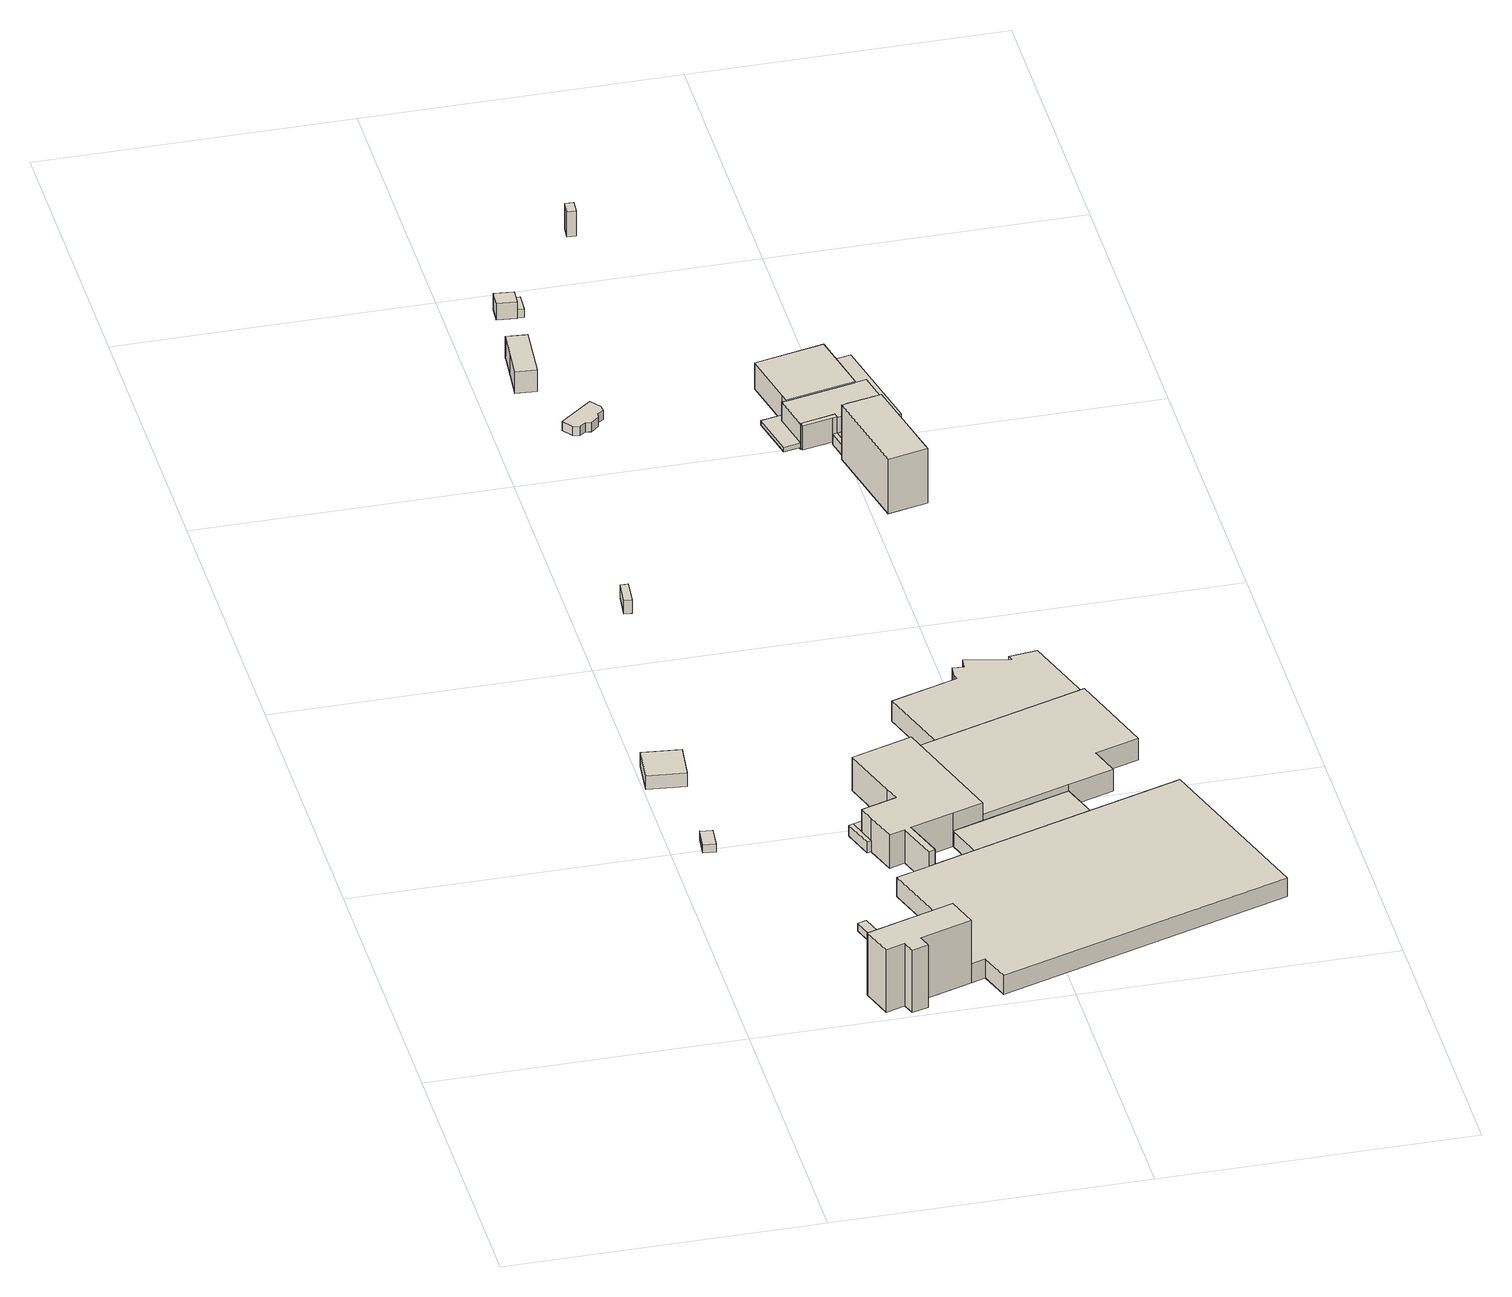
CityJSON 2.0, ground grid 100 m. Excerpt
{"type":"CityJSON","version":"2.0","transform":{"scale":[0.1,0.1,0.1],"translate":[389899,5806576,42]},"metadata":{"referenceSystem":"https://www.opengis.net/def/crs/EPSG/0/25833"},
"CityObjects":{
"building1":{"type":"Building","attributes":{"Gemeindeschluessel":"11000007","function":"31001_2055"},"address":[{"country":"Germany","locality":"Berlin","thoroughfareNumber":"38 (1)","thoroughfareName":"Motzener Straße"}],"children":["building1-1","building1-2"]},
"building1-1":{"type":"BuildingPart","attributes":{"BezugspunktDach":"2200","measuredHeight":2.98,"storeysAboveGround":1},"parents":["building1"],"geometry":[{"type":"Solid","lod":"1","boundaries":[[[[0,1,2,3]],[[4,5,6,7]],[[4,7,3,2]],[[5,4,2,1]],[[6,5,1,0]],[[7,6,0,3]]]]}]},
"building1-2":{"type":"BuildingPart","attributes":{"BezugspunktDach":"2200","measuredHeight":3,"storeysAboveGround":1},"parents":["building1"],"geometry":[{"type":"MultiSurface","lod":"1","boundaries":[[[8,4,9,10]]]}]},
"building2":{"type":"Building","attributes":{"Gemeindeschluessel":"11000007","BezugspunktDach":"2200","function":"31001_2120","measuredHeight":5.6,"storeysAboveGround":1},"address":[{"country":"Germany","locality":"Berlin","thoroughfareNumber":"36 (5)","thoroughfareName":"Motzener Straße"}],"geometry":[{"type":"Solid","lod":"1","boundaries":[[[[11,12,13,14]],[[15,16,17,18]],[[15,18,14,13]],[[16,15,13,12]],[[17,16,12,11]],[[18,17,11,14]]]]}]},
"building3":{"type":"Building","attributes":{"Gemeindeschluessel":"11000007","BezugspunktDach":"2200","function":"31001_2100","measuredHeight":22.32,"storeysAboveGround":4},"address":[{"country":"Germany","locality":"Berlin","thoroughfareNumber":"41","thoroughfareName":"Motzener Straße"}],"geometry":[{"type":"Solid","lod":"1","boundaries":[[[[19,20,21,22,23,24,25,26,27]],[[28,29,30,31,32,33,34,35,36]],[[28,36,27,26]],[[29,28,26,25]],[[30,29,25,24]],[[31,30,24,23]],[[32,31,23,22]],[[33,32,22,21]],[[34,33,21,20]],[[35,34,20,19]],[[36,35,19,27]]]]}]},
"building4":{"type":"Building","attributes":{"Gemeindeschluessel":"11000007","BezugspunktDach":"2200","function":"31001_2523","measuredHeight":2.8,"storeysAboveGround":1},"address":[{"country":"Germany","locality":"Berlin","thoroughfareNumber":"41 (2)","thoroughfareName":"Motzener Straße"}],"geometry":[{"type":"Solid","lod":"1","boundaries":[[[[37,38,39,40]],[[41,42,43,44]],[[41,44,40,39]],[[42,41,39,38]],[[43,42,38,37]],[[44,43,37,40]]]]}]},
"building5":{"type":"Building","attributes":{"Gemeindeschluessel":"11000007","BezugspunktDach":"2200","function":"51009_1610","measuredHeight":3.9,"storeysAboveGround":0},"address":[{"country":"Germany","locality":"Berlin"}],"geometry":[{"type":"Solid","lod":"1","boundaries":[[[[45,46,47,48,49]],[[50,51,52,53,54]],[[50,54,49,48]],[[51,50,48,47]],[[52,51,47,46]],[[53,52,46,45]],[[54,53,45,49]]]]}]},
"building6":{"type":"Building","attributes":{"Gemeindeschluessel":"11000007","BezugspunktDach":"2200","function":"51009_1610","measuredHeight":4.86,"storeysAboveGround":0},"address":[{"country":"Germany","locality":"Berlin"}],"geometry":[{"type":"Solid","lod":"1","boundaries":[[[[55,56,57,58]],[[59,60,61,62]],[[59,62,58,57]],[[60,59,57,56]],[[61,60,56,55]],[[62,61,55,58]]]]}]},
"building7":{"type":"Building","attributes":{"Gemeindeschluessel":"11000007","BezugspunktDach":"2200","function":"51009_1610","measuredHeight":7.65,"storeysAboveGround":0},"address":[{"country":"Germany","locality":"Berlin"}],"geometry":[{"type":"Solid","lod":"1","boundaries":[[[[63,64,65,66,67,68]],[[69,70,71,72,73,74]],[[69,74,68,67]],[[70,69,67,66]],[[71,70,66,65]],[[72,71,65,64]],[[73,72,64,63]],[[74,73,63,68]]]]}]},
"building8":{"type":"Building","attributes":{"Gemeindeschluessel":"11000007","BezugspunktDach":"2200","function":"31001_2054","measuredHeight":3.3,"storeysAboveGround":1},"address":[{"country":"Germany","locality":"Berlin","thoroughfareNumber":"32 (3)","thoroughfareName":"Motzener Straße"}],"geometry":[{"type":"Solid","lod":"1","boundaries":[[[[75,76,77,78,79,80,81,82,83,84]],[[85,86,87,88,89,90,91,92,93,94]],[[85,94,84,83]],[[86,85,83,82]],[[87,86,82,81]],[[88,87,81,80]],[[89,88,80,79]],[[90,89,79,78]],[[91,90,78,77]],[[92,91,77,76]],[[93,92,76,75]],[[94,93,75,84]]]]}]},
"building9":{"type":"Building","attributes":{"Gemeindeschluessel":"11000007","BezugspunktDach":"2200","function":"51009_1610","measuredHeight":5.5,"storeysAboveGround":0},"address":[{"country":"Germany","locality":"Berlin"}],"geometry":[{"type":"Solid","lod":"1","boundaries":[[[[95,96,97,98,99]],[[100,101,102,103,104]],[[100,104,99,98]],[[101,100,98,97]],[[102,101,97,96]],[[103,102,96,95]],[[104,103,95,99]]]]}]},
"building10":{"type":"Building","attributes":{"Gemeindeschluessel":"11000007","BezugspunktDach":"2200","function":"31001_2111","measuredHeight":6.81,"storeysAboveGround":2},"address":[{"country":"Germany","locality":"Berlin","thoroughfareNumber":"41 (1)","thoroughfareName":"Motzener Straße"}],"geometry":[{"type":"Solid","lod":"1","boundaries":[[[[105,106,107,108,109,110,111,112,113,114,115,116,117]],[[118,119,103,102,120,121,122,123,124,125,126,127,128]],[[118,128,117,116]],[[119,118,116,115]],[[103,119,115,114]],[[102,103,114,113]],[[120,102,113,112]],[[121,120,112,111]],[[122,121,111,110]],[[123,122,110,109]],[[124,123,109,108]],[[125,124,108,107]],[[126,125,107,106]],[[127,126,106,105]],[[128,127,105,117]]]]}]},
"building11":{"type":"Building","attributes":{"Gemeindeschluessel":"11000007","function":"31001_2100"},"address":[{"country":"Germany","locality":"Berlin","thoroughfareNumber":"39","thoroughfareName":"Motzener Straße"}],"children":["building11-1","building11-2","building11-3"]},
"building11-1":{"type":"BuildingPart","attributes":{"BezugspunktDach":"2200","measuredHeight":12,"storeysAboveGround":3},"parents":["building11"],"geometry":[{"type":"MultiSurface","lod":"1","boundaries":[[[129,130,131,132,133,134,135,136,137,138,139,140,141]],[[142,143,144,145,100,104,146,119,118,147,148,149,150]],[[151,152,47,51,153,142,150,141,140]],[[143,142,153,154,155,152,140,139]],[[144,143,139,138]],[[145,144,138,137]],[[156,157,158,137,136]],[[100,145,159,160]],[[104,100,136,135]],[[146,104,135,134]],[[119,146,134,133]],[[118,119,133,132]],[[147,118,132,131]],[[148,147,131,130]],[[149,148,130,129]],[[150,149,129,141]],[[153,51,47,152,151]],[[152,155,154,153]],[[160,159,158,157,156]]]}]},
"building11-2":{"type":"BuildingPart","attributes":{"BezugspunktDach":"2200","measuredHeight":3.9,"storeysAboveGround":3},"parents":["building11"],"geometry":[{"type":"MultiSurface","lod":"1","boundaries":[[[47,152,155,48]],[[154,153,51,50]],[[154,50,48,155]],[[50,51,47,48]],[[154,155,152,153]],[[51,153,161,152,47]]]}]},
"building11-3":{"type":"BuildingPart","attributes":{"BezugspunktDach":"2200","measuredHeight":7.86,"storeysAboveGround":3},"parents":["building11"],"geometry":[{"type":"Solid","lod":"1","boundaries":[[[[157,162,163,164,165,166,167,158]],[[168,169,170,171,172,173,160,159]],[[168,159,158,167]],[[169,168,167,166]],[[170,169,166,165]],[[171,170,165,164]],[[172,171,164,163]],[[173,172,163,162]],[[160,173,162,157]],[[159,160,157,158]]]]}]},
"building12":{"type":"Building","attributes":{"Gemeindeschluessel":"11000007","BezugspunktDach":"2200","function":"31001_2143","measuredHeight":5.89,"storeysAboveGround":2},"address":[{"country":"Germany","locality":"Berlin","thoroughfareNumber":"32 (2)","thoroughfareName":"Motzener Straße"}],"geometry":[{"type":"Solid","lod":"1","boundaries":[[[[174,175,176,177]],[[178,179,180,181]],[[178,181,177,176]],[[179,178,176,175]],[[180,179,175,174]],[[181,180,174,177]]]]}]},
"building13":{"type":"Building","attributes":{"Gemeindeschluessel":"11000007","BezugspunktDach":"2200","function":"51009_1610","measuredHeight":3.05,"storeysAboveGround":0},"address":[{"country":"Germany","locality":"Berlin"}],"geometry":[{"type":"Solid","lod":"1","boundaries":[[[[182,183,184,185,186,187]],[[188,189,190,191,192,193]],[[188,193,187,186]],[[189,188,186,185]],[[190,189,185,184]],[[191,190,184,183]],[[192,191,183,182]],[[193,192,182,187]]]]}]},
"building14":{"type":"Building","attributes":{"Gemeindeschluessel":"11000007","BezugspunktDach":"2200","function":"31001_2143","measuredHeight":7.19,"storeysAboveGround":2},"address":[{"country":"Germany","locality":"Berlin","thoroughfareNumber":"39 (2)","thoroughfareName":"Motzener Straße"}],"geometry":[{"type":"Solid","lod":"1","boundaries":[[[[194,195,196,197,198,199,200,201,202,203,204,205]],[[206,207,208,209,210,211,212,213,214,215,216,217]],[[206,217,205,204]],[[207,206,204,203]],[[208,207,203,202]],[[209,208,202,201]],[[210,209,201,200]],[[211,210,200,199]],[[212,211,199,198]],[[213,212,198,197]],[[214,213,197,196]],[[215,214,196,195]],[[216,215,195,194]],[[217,216,194,205]]]]}]},
"building15":{"type":"Building","attributes":{"Gemeindeschluessel":"11000007","BezugspunktDach":"2200","function":"31001_2140","measuredHeight":0.002,"storeysAboveGround":1},"address":[{"country":"Germany","locality":"Berlin","thoroughfareNumber":"32 (1)","thoroughfareName":"Motzener Straße"}]},
"building16":{"type":"Building","attributes":{"Gemeindeschluessel":"11000007","BezugspunktDach":"2200","function":"31001_2523","measuredHeight":9.03,"storeysAboveGround":1},"address":[{"country":"Germany","locality":"Berlin","thoroughfareNumber":"30 (2)","thoroughfareName":"Motzener Straße"}],"geometry":[{"type":"Solid","lod":"1","boundaries":[[[[218,219,220,221]],[[222,223,224,225]],[[222,225,221,220]],[[223,222,220,219]],[[224,223,219,218]],[[225,224,218,221]]]]}]},
"building17":{"type":"Building","attributes":{"Gemeindeschluessel":"11000007","BezugspunktDach":"2200","function":"51009_1610","measuredHeight":3.75,"storeysAboveGround":0},"address":[{"country":"Germany","locality":"Berlin"}],"geometry":[{"type":"Solid","lod":"1","boundaries":[[[[226,227,228,229,230,231,232]],[[233,234,235,236,237,238,239]],[[233,239,232,231]],[[234,233,231,230]],[[235,234,230,229]],[[236,235,229,228]],[[237,236,228,227]],[[238,237,227,226]],[[239,238,226,232]]]]}]},
"building18":{"type":"Building","attributes":{"Gemeindeschluessel":"11000007","function":"31001_2100"},"address":[{"country":"Germany","locality":"Berlin","thoroughfareNumber":"35, 37","thoroughfareName":"Motzener Straße"}],"children":["building18-1","building18-2","building18-3","building18-4","building18-5","building18-6","building18-7"]},
"building18-1":{"type":"BuildingPart","attributes":{"BezugspunktDach":"2200","measuredHeight":20.84,"storeysAboveGround":5},"parents":["building18"],"geometry":[{"type":"MultiSurface","lod":"1","boundaries":[[[240,241,242,243,244,245,246,247,248]],[[249,250,251,252,253,254,255,256,257]],[[249,257,248,247]],[[250,249,247,246]],[[251,250,246,245]],[[258,228,236,259,252,251,245,244]],[[253,252,244,243]],[[254,253,243,242]],[[255,254,242,241]],[[256,255,241,240]],[[257,256,240,248]],[[259,236,228,258]]]}]},
"building18-2":{"type":"BuildingPart","attributes":{"BezugspunktDach":"2200","measuredHeight":9.36,"storeysAboveGround":5},"parents":["building18"],"geometry":[{"type":"MultiSurface","lod":"1","boundaries":[[[260,261,262,263,264]],[[265,266,267,268,269]],[[265,269,264,263]],[[270,271,263,262]],[[272,273,262,261]],[[274,275,276,277,278,268,267,261,260]],[[269,268,260,264]],[[266,265,271,270]],[[267,266,273,272]],[[278,277,276,275,274]]]}]},
"building18-3":{"type":"BuildingPart","attributes":{"BezugspunktDach":"2200","measuredHeight":9.37,"storeysAboveGround":5},"parents":["building18"],"geometry":[{"type":"MultiSurface","lod":"1","boundaries":[[[279,280,281,282,283,284,285,286,287,288,289,290,291,292,293,294,273,272,295,296]],[[297,267,266,298,299,300,301,302,303,304,305,306,307,308,309,310,311,312,313,314]],[[315,316,296,295]],[[297,314,317,318]],[[275,315,318,276,267,297,295,272]],[[319,270,266,273,294]],[[320,319,298,294,293]],[[300,321,320,299,293,292]],[[301,300,292,291]],[[302,301,291,290]],[[303,302,290,289]],[[304,322,323,303,289,288]],[[305,324,322,304,288,287]],[[325,324,287,286]],[[326,325,286,285]],[[327,326,307,285,284]],[[328,327,308,284,283]],[[329,231,328,283,282]],[[311,310,282,330,331]],[[312,311,332,331,333]],[[313,312,280,333,334,279]],[[316,335,279,296]],[[314,313,334,317]],[[318,317,316,315]],[[276,318,315,275]],[[266,267,272,273]],[[298,266,270,319]],[[299,298,319,320]],[[299,320,321,300]],[[303,323,322,304]],[[304,322,324,305]],[[306,305,324,325]],[[307,306,325,326]],[[308,307,326,327]],[[309,308,327,328]],[[310,309,328,231,329]],[[331,330,282,281]],[[333,331,332,281,280]],[[279,334,333,280]],[[317,334,335,316]]]}]},
"building18-4":{"type":"BuildingPart","attributes":{"BezugspunktDach":"2200","measuredHeight":3.8,"storeysAboveGround":5},"parents":["building18"],"geometry":[{"type":"MultiSurface","lod":"1","boundaries":[[[230,229,228,258,336,337,338,339,340,323,322,324,325,326,327,328,231]],[[341,342,343,344,345,346,347,348,349,350,351,352,259,236,235,234,233]],[[341,233,231,310,309,353]],[[342,341,309,308,327]],[[343,342,354,308,307]],[[344,343,326,307,306]],[[345,344,325,306,305]],[[346,345,305,304,322]],[[347,346,322,304,303,323]],[[348,347,323,340]],[[349,348,340,339]],[[350,349,339,338]],[[351,350,338,337]],[[352,351,337,336]],[[259,352,336,258]],[[235,236,228,229]],[[234,235,229,230]],[[233,234,230,231]],[[353,309,310,231,328]],[[328,327,308,309]],[[307,308,354,327,326]],[[306,307,326,325]],[[305,306,325,324]],[[355,324,322,304,305]],[[323,303,304,322]],[[259,258,228,236]]]}]},
"building18-5":{"type":"BuildingPart","attributes":{"BezugspunktDach":"2200","measuredHeight":1.61,"storeysAboveGround":5},"parents":["building18"],"geometry":[{"type":"MultiSurface","lod":"1","boundaries":[[[356,335,316,275,274,357]],[[277,276,317,334,358,359]],[[277,359,357,274]],[[358,334,335,356]],[[359,358,356,357]],[[276,277,274,275]],[[318,315,316,317]],[[276,275,315,318]],[[334,317,316,335]]]}]},
"building18-6":{"type":"BuildingPart","attributes":{"BezugspunktDach":"2200","measuredHeight":8.62,"storeysAboveGround":5},"parents":["building18"],"geometry":[{"type":"MultiSurface","lod":"1","boundaries":[[[360,361,362,363,364]],[[331,330,365,366,334]],[[367,281,280,279,368,364,363]],[[282,281,331,363,362]],[[365,330,362,361]],[[366,365,361,360]],[[334,366,360,364]],[[331,333,280,281,367]],[[334,368,279,280,333]],[[330,331,281,282]]]}]},
"building18-7":{"type":"BuildingPart","attributes":{"BezugspunktDach":"2200","measuredHeight":3,"storeysAboveGround":5},"parents":["building18"],"geometry":[{"type":"MultiSurface","lod":"1","boundaries":[[[270,320,321,369,370,271]],[[371,372,300,299,266,265]],[[371,265,271,370]],[[372,371,370,369]],[[300,372,369,321]],[[299,300,373,300,299,320]],[[299,298,266]],[[265,266,270,266,265,271]],[[321,320,299,300,373]],[[266,298,319,270,374]],[[320,319,298,299]]]}]}
},
"vertices":[
[131,970,40],[139,1043,40],[100,1047,40],[92,975,40],[100,1047,11],[139,1043,11],[131,970,11],[92,975,11],
[100,1047,41],[99,1047,11],[99,1047,41],
[128,1325,61],[142,1449,61],[17,1463,61],[4,1338,61],[17,1463,12],[142,1449,12],[128,1325,12],[4,1338,12],
[425,26,237],[487,46,237],[500,6,237],[553,23,237],[540,64,237],[708,119,237],[708,120,237],[675,220,237],[392,127,237],[675,220,13],[708,120,13],[708,119,13],[540,64,13],[553,23,13],[500,6,13],[487,46,13],[425,26,13],[392,127,13],
[463,401,41],[492,410,41],[471,473,41],[443,463,41],[471,473,13],[492,410,13],[463,401,13],[443,463,13],
[566,858,52],[580,862,52],[563,915,52],[548,962,52],[534,957,52],[548,962,13],[563,915,13],[580,862,13],[566,858,13],[534,957,13],
[183,2255,59],[191,2339,59],[166,2341,59],[158,2258,59],[166,2341,11],[191,2339,11],[183,2255,11],[158,2258,11],
[182,3462,87],[198,3650,87],[131,3657,87],[131,3654,87],[123,3563,87],[114,3468,87],[123,3563,10],[131,3654,10],[131,3657,10],[198,3650,10],[182,3462,10],[114,3468,10],
[229,3207,46],[251,3201,46],[270,3216,46],[288,3213,46],[314,3234,46],[316,3253,46],[337,3268,46],[335,3290,46],[309,3323,46],[204,3239,46],[309,3323,13],[335,3290,13],[337,3268,13],[316,3253,13],[314,3234,13],[288,3213,13],[270,3216,13],[251,3201,13],[229,3207,13],[204,3239,13],
[866,704,68],[1249,829,68],[1206,958,68],[922,865,68],[824,833,68],[922,865,12],[1206,958,12],[1249,829,12],[866,704,12],[824,833,12],
[677,376,80],[630,360,80],[675,220,80],[708,120,80],[755,136,80],[787,38,80],[1727,344,80],[1538,923,80],[1249,829,80],[866,704,80],[726,658,80],[706,651,80],[598,616,80],[706,651,12],[726,658,12],[1538,923,12],[1727,344,12],[787,38,12],[755,136,12],[708,120,12],[675,220,12],[630,360,12],[677,376,12],[598,616,12],
[580,862,132],[612,764,132],[663,781,132],[706,651,132],[726,658,132],[683,788,132],[824,833,132],[922,865,132],[796,1254,132],[600,1190,132],[662,1000,132],[677,952,132],[563,915,132],[677,952,12],[662,1000,12],[600,1190,12],[796,1254,12],[683,788,12],[663,781,12],[612,764,12],[580,862,12],[563,915,12],[677,952,22],[677,952,52],[677,952,13],[662,1000,13],[662,1000,52],[922,865,19],[922,865,91],[796,1254,91],[796,1254,13],[922,865,13],
[677,952,38],
[1206,958,91],[1354,1006,91],[1323,1102,91],[1465,1148,91],[1370,1441,91],[885,1283,91],[885,1283,13],[1370,1441,13],[1465,1148,13],[1323,1102,13],[1354,1006,13],[1206,958,13],
[211,3837,79],[214,3891,79],[152,3897,79],[147,3844,79],[152,3897,20],[214,3891,20],[211,3837,20],[147,3844,20],
[214,3891,51],[211,3837,51],[231,3835,51],[235,3900,51],[153,3907,51],[152,3897,51],[153,3907,21],[235,3900,21],[231,3835,21],[211,3837,21],[214,3891,21],[152,3897,21],
[885,1283,74],[1370,1441,74],[1287,1693,74],[1196,1682,74],[1201,1664,74],[1059,1697,74],[1055,1659,74],[1020,1663,74],[1016,1623,74],[1021,1606,74],[924,1574,74],[803,1534,74],[924,1574,2],[1021,1606,2],[1016,1623,2],[1020,1663,2],[1055,1659,2],[1059,1697,2],[1201,1664,2],[1196,1682,2],[1287,1693,2],[1370,1441,2],[885,1283,2],[803,1534,2],
[482,4218,110],[486,4264,110],[458,4267,110],[453,4221,110],[458,4267,20],[486,4264,20],[482,4218,20],[453,4221,20],
[990,2916,41],[1002,2919,41],[1022,2923,41],[1015,2953,41],[996,2949,41],[987,2997,41],[973,2994,41],[987,2997,3],[996,2949,3],[1015,2953,3],[1022,2923,3],[1002,2919,3],[990,2916,3],[973,2994,3],
[1048,2602,197],[1176,2630,197],[1109,2942,197],[1103,2940,197],[1089,2937,197],[1022,2923,197],[1002,2919,197],[990,2916,197],[981,2914,197],[990,2916,2],[1002,2919,2],[1022,2923,2],[1089,2937,2],[1103,2940,2],[1109,2942,2],[1176,2630,2],[1048,2602,2],[981,2914,2],[1089,2937,41],[1089,2937,3],
[855,3145,99],[861,3118,99],[1083,3165,99],[1037,3379,99],[815,3331,99],[1037,3379,5],[1083,3165,5],[861,3118,5],[855,3145,5],[815,3331,5],[1083,3165,35],[1037,3379,35],[861,3118,96],[1083,3165,96],[855,3145,29],[861,3118,29],[861,3118,13],[855,3145,13],[855,3145,28],
[873,2988,96],[878,2989,96],[984,3012,96],[987,2997,96],[1011,3002,96],[1007,3017,96],[1037,3023,96],[1039,3010,96],[1085,3020,96],[1082,3033,96],[1119,3040,96],[1140,3045,96],[1145,3046,96],[1145,3047,96],[1118,3173,96],[1113,3172,96],[851,3116,96],[846,3115,96],[851,3116,5],[1113,3172,5],[1118,3173,5],[1145,3047,5],[1145,3046,5],[1140,3045,5],[1119,3040,5],[1082,3033,5],[1085,3020,5],[1039,3010,5],[1037,3023,5],[1007,3017,5],[1011,3002,5],[987,2997,5],[984,3012,5],[878,2989,5],[873,2988,5],[846,3115,5],[851,3116,29],[846,3115,29],[846,3115,13],[851,3116,13],[1113,3172,35],[1118,3173,35],[1145,3047,35],[1082,3033,41],[1119,3040,41],[1085,3020,41],[1039,3010,41],[1037,3023,41],[1007,3017,41],[1011,3002,41],[987,2997,33],[987,2997,13],[984,3012,13],[984,3012,53],[878,2989,13],[873,2988,13],[873,2988,29],
[1082,2968,41],[1097,2971,41],[1129,2978,41],[1131,2967,41],[1134,2968,41],[1011,3002,3],[1007,3017,3],[1037,3023,3],[1039,3010,3],[1085,3020,3],[1082,3033,3],[1119,3040,3],[1134,2968,3],[1131,2967,3],[1129,2978,3],[1097,2971,3],[1082,2968,3],[1011,3002,35],[1007,3017,15],[1085,3020,23],
[819,2977,29],[786,3130,29],[819,2977,13],[786,3130,13],
[876,2973,99],[973,2994,99],[987,2997,99],[984,3012,99],[873,2988,99],[973,2994,13],[876,2973,13],[984,3012,48],[873,2988,53],
[1198,3058,35],[1125,3397,35],[1125,3397,5],[1198,3058,5],[1145,3047,21],[1083,3165,21]
]}
